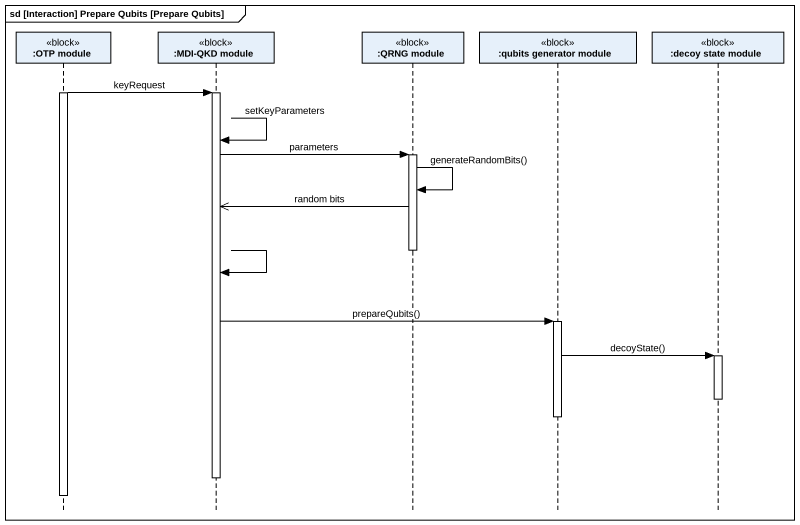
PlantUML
@startuml
mainframe sd [Interaction] Prepare Qubits [Prepare Qubits]
hide footbox
participant ":OTP module" as OTP_module <<block>>
participant ":MDI-QKD module" as MDI_QKD_module <<block>>
participant ":QRNG module" as QRNG_module <<block>>
participant ":qubits generator module" as qubits_generator_module <<block>>
participant ":decoy state module" as decoy_state_module <<block>>

activate OTP_module
OTP_module -> MDI_QKD_module : keyRequest
activate MDI_QKD_module
MDI_QKD_module -> MDI_QKD_module : setKeyParameters
MDI_QKD_module -> QRNG_module : parameters
activate QRNG_module
QRNG_module -> QRNG_module : generateRandomBits()
QRNG_module ->> MDI_QKD_module : random bits
deactivate QRNG_module
MDI_QKD_module -> MDI_QKD_module
MDI_QKD_module -> qubits_generator_module : prepareQubits()
activate qubits_generator_module
qubits_generator_module -> decoy_state_module : decoyState()
activate decoy_state_module
deactivate decoy_state_module
deactivate qubits_generator_module
deactivate MDI_QKD_module
deactivate OTP_module
@enduml
